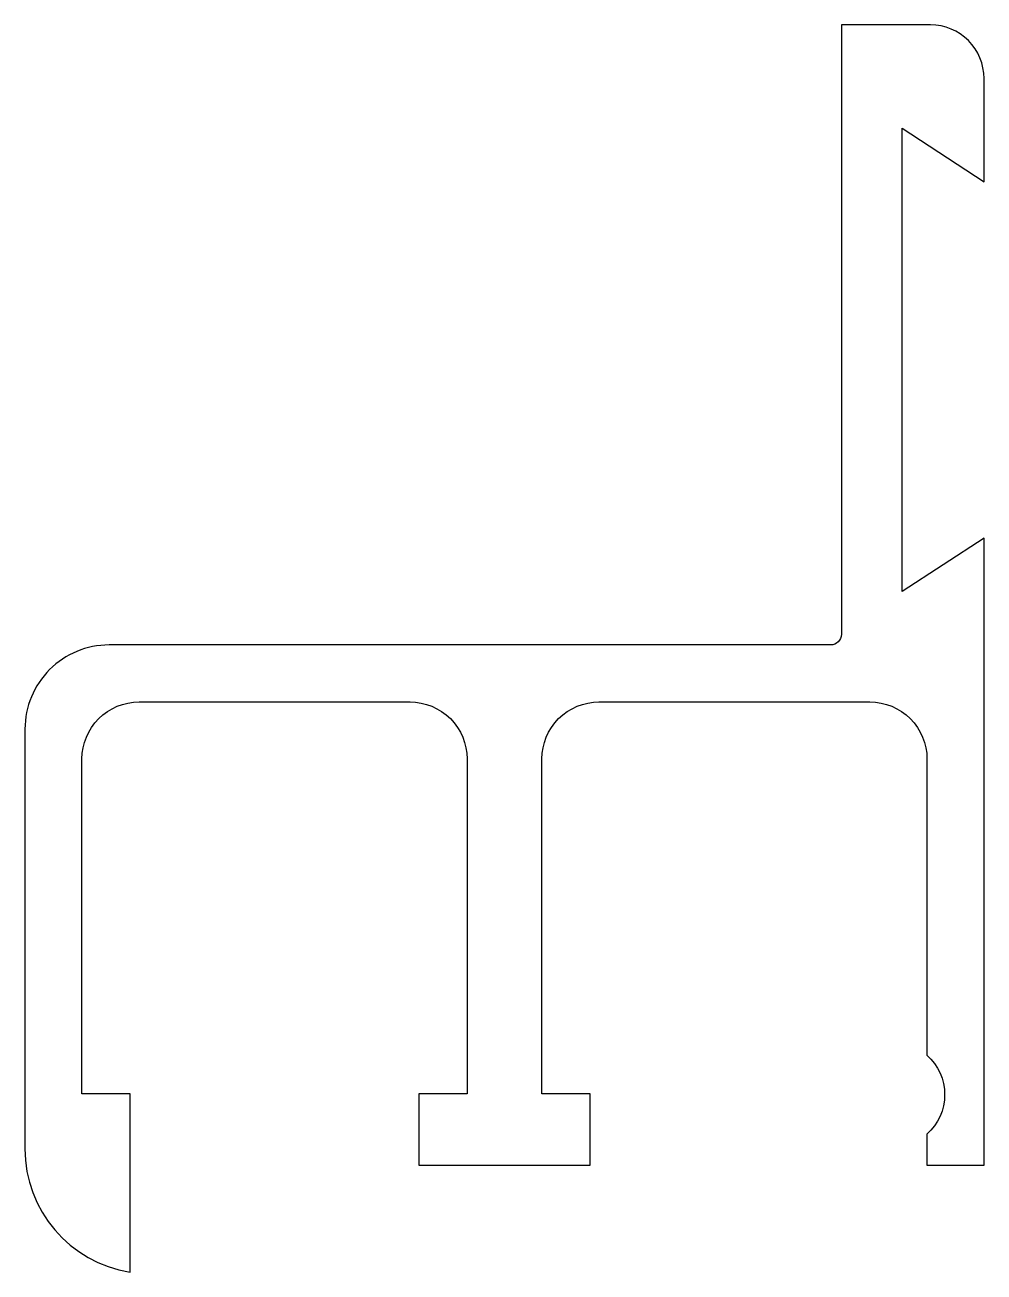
# Model space of a CAD drawing. Extents: x 1334.2 to 1361.1, y 1362.1 to 1397.1.
import ezdxf

# ---------------------------------------------------------------- set-up
doc = ezdxf.new("R2010")
doc.units = 0
doc.layers.add('ANA', color=220, linetype='CONTINUOUS')

msp = doc.modelspace()

# ---------------------------------------------------------------- linework, layer by layer
at = {"layer": 'ANA', "color": 7}
msp.add_lwpolyline([(1337.197, 1362.053), (1337.197, 1367.053), (1335.847, 1367.053), (1335.847, 1376.453, -0.414214), (1337.447, 1378.053), (1345.047, 1378.053, -0.414214), (1346.647, 1376.453), (1346.647, 1367.053), (1345.297, 1367.053), (1345.297, 1365.053), (1348.747, 1365.053), (1350.097, 1365.053), (1350.097, 1367.053), (1348.747, 1367.053), (1348.747, 1376.453, -0.414214), (1350.347, 1378.053), (1357.947, 1378.053, -0.414214), (1359.547, 1376.453), (1359.547, 1368.14, -0.447214), (1359.547, 1365.926), (1359.547, 1365.053), (1361.147, 1365.053), (1361.147, 1382.653), (1358.847, 1381.153), (1358.847, 1394.153), (1361.147, 1392.653), (1361.147, 1395.553, 0.414214), (1359.647, 1397.053), (1357.147, 1397.053), (1357.147, 1379.953, -0.414214), (1356.847, 1379.653), (1336.607, 1379.653, 0.414214), (1334.247, 1377.293), (1334.247, 1365.51, 0.368716), (1337.197, 1362.053, 0.079063)], format="xyb", close=True, dxfattribs=at)

doc.saveas('drawing.dxf')
